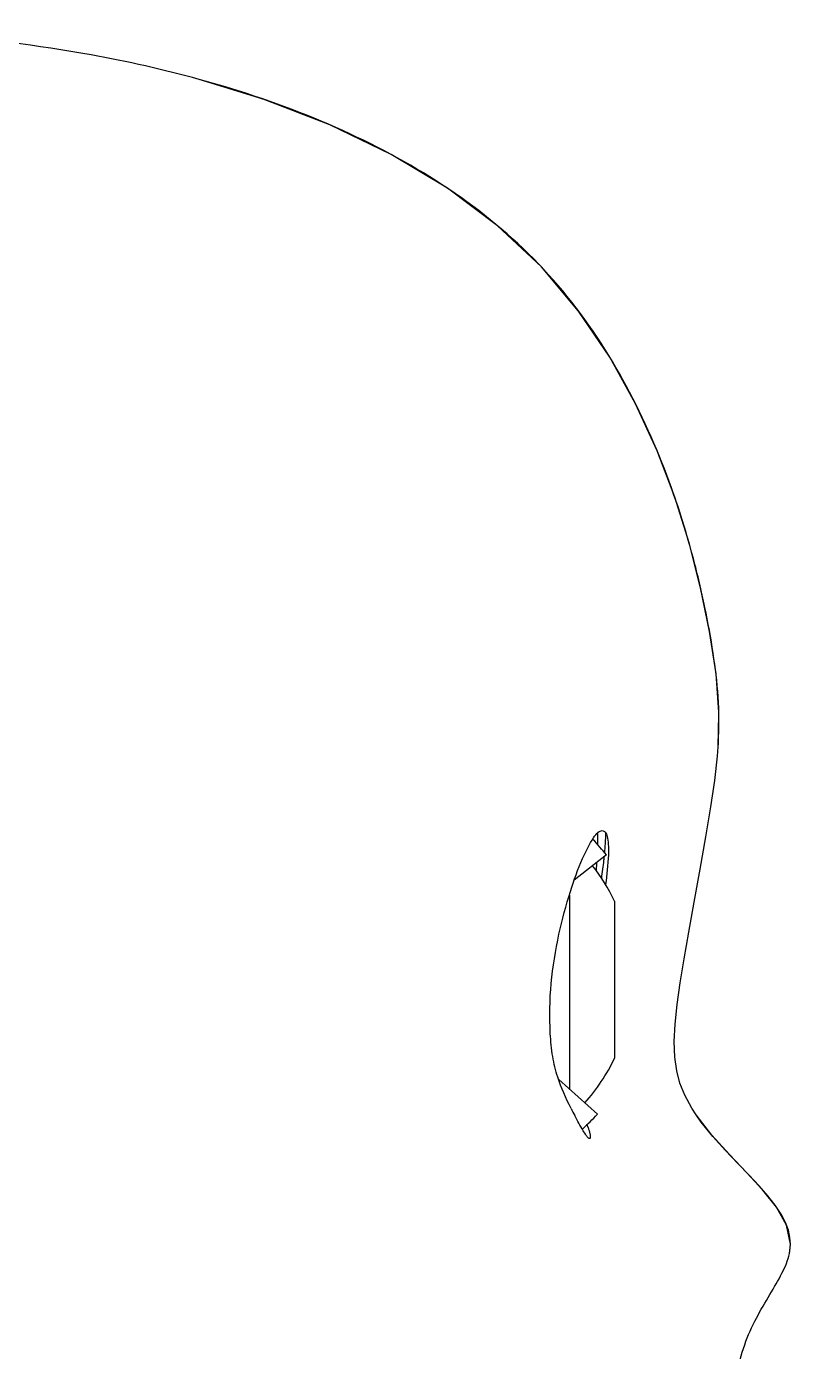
# Model space of a CAD drawing. Header units: millimetres. Extents: x 0 to 841, y 0 to 594.
# Drawn here: x 585.5 to 628.1, y 297.1 to 371 of the extents above; entities that cross this region are included whole.
import ezdxf

# ---------------------------------------------------------------- set-up
doc = ezdxf.new("R2010")
doc.units = ezdxf.units.MM
doc.header["$LTSCALE"] = 46.255
doc.layers.get('0').update_dxf_attribs({"linetype": 'CONTINUOUS'})
for name, color, linetype in [('3_ALL_AXES', 7, 'CONTINUOUS'), ('7_ALL_FEATURES', 7, 'CONTINUOUS'), ('AXIS', 7, 'CONTINUOUS')]:
    doc.layers.add(name, color=color, linetype=linetype)

msp = doc.modelspace()

# ---------------------------------------------------------------- linework, layer by layer
at = {"color": 7, "linetype": 'CONTINUOUS'}
for p, q in [((596.618, 367.597), (595.16, 368.018)), ((598.723, 366.918), (595.16, 368.018)), ((598.713, 366.921), (596.618, 367.597)), ((624.091, 330.788), (624.132, 332.587)), ((624.091, 330.788), (624.104, 330.999)), ((617.369, 325.349), (617.369, 325.295)), ((617.865, 324.756), (616.073, 323.356)), ((617.292, 323.983), (617.284, 323.895)), ((615.204, 312.243), (617.36, 310.302)), ((616.962, 309.007), (616.961, 309.005))]:
    msp.add_line(p, q, dxfattribs=at)
for points in [[(624.104, 330.999), (624.134, 332.715), (623.974, 334.87), (623.617, 337.213), (623.116, 339.666), (622.473, 342.167), (621.675, 344.707), (620.692, 347.296), (619.494, 349.915), (618.049, 352.529), (616.314, 355.096), (614.24, 357.561), (611.796, 359.855), (608.995, 361.949), (605.866, 363.827), (602.438, 365.483), (598.723, 366.918)], [(622.859, 310.27), (622.621, 310.641), (622.236, 311.356), (621.965, 312.029), (621.781, 312.722), (621.674, 313.486), (621.647, 314.349), (621.698, 315.326), (621.812, 316.416), (621.982, 317.621), (622.197, 318.955), (622.453, 320.449), (622.753, 322.134), (623.084, 323.957), (623.408, 325.77), (623.689, 327.443), (623.902, 328.914), (624.051, 330.262), (624.091, 330.788)], [(617.359, 325.964), (617.361, 325.94), (617.362, 325.904), (617.364, 325.867), (617.365, 325.829), (617.367, 325.79), (617.368, 325.751), (617.369, 325.71), (617.369, 325.669), (617.37, 325.626), (617.37, 325.583), (617.371, 325.538), (617.371, 325.492), (617.371, 325.446), (617.37, 325.398), (617.369, 325.349)], [(617.306, 324.147), (617.299, 324.066), (617.292, 323.983)], [(617.321, 324.331), (617.318, 324.303), (617.312, 324.226), (617.306, 324.147)], [(628.069, 302.526), (628.094, 302.662), (628.126, 303.05), (628.098, 303.429), (628.008, 303.824), (627.846, 304.253), (627.602, 304.72), (627.275, 305.217), (626.868, 305.74), (626.384, 306.297), (625.825, 306.895), (625.198, 307.545), (624.509, 308.265), (623.797, 309.055), (623.148, 309.863), (622.859, 310.27)], [(628.069, 302.526), (628.126, 303.058), (627.907, 304.11), (627.354, 305.105), (626.588, 306.068), (625.689, 307.037), (624.717, 308.045), (623.733, 309.13), (622.859, 310.27)]]:
    msp.add_lwpolyline(points, dxfattribs=at)
for centre, radius, start, end in [((606.911, 326.242), 10.93, 357.51362, 358.55212), ((596.964, 326.877), 20.897, 354.93095, 355.64609), ((577.062, 328.919), 40.905, 352.31356, 353.76015), ((586.149, 327.898), 31.761, 353.80994, 354.15576), ((592.756, 327.245), 25.121, 354.56697, 354.94233), ((639.866, 322.765), 26.874, 206.86476, 207.8297), ((609.162, 307.073), 8.072, 17.90343, 19.36193)]:
    msp.add_arc(centre, radius, start, end, dxfattribs=at)
for points, knots in [([(595.16, 368.018), (593.172, 368.565), (585.221, 370.34), (577.05, 370.851), (570.977, 370.967)], [0, 0, 0, 0, 0.253367, 1, 1, 1, 1]), ([(624.104, 330.999), (624.153, 331.862), (624.15, 333.542), (623.83, 336.066), (623.365, 338.636), (622.492, 342.339), (620.912, 347.136), (618.144, 352.754), (614.257, 357.92), (609.133, 362.108), (603.168, 365.345), (598.849, 366.924), (596.618, 367.597)], [0, 0, 0, 0, 0.052469, 0.101633, 0.154306, 0.210963, 0.332529, 0.460073, 0.5897, 0.721727, 0.858514, 1, 1, 1, 1]), ([(615.892, 310.621), (615.606, 311.187), (615.175, 312.123), (614.838, 313.547), (614.671, 315.297), (614.724, 317.595), (615.152, 320.247), (615.779, 322.574), (616.42, 324.372), (616.968, 325.485), (617.351, 325.996), (617.552, 326.123), (617.632, 326.117)], [0, 0, 0, 0, 0.116513, 0.188212, 0.267859, 0.438998, 0.609137, 0.760606, 0.880785, 0.960876, 0.985327, 1, 1, 1, 1]), ([(617.632, 326.117), (617.692, 326.119), (617.835, 326.025), (617.879, 325.878), (617.903, 325.793)], [0, 0, 0, 0, 0.403589, 1, 1, 1, 1]), ([(617.801, 325.29), (617.804, 325.332), (617.816, 325.491), (617.825, 325.65), (617.83, 325.768)], [0, 0, 0, 0, 0.259973, 1, 1, 1, 1]), ([(617.903, 325.793), (617.941, 325.653), (617.979, 325.308), (617.975, 324.409), (617.888, 323.657), (617.815, 323.106)], [0, 0, 0, 0, 0.161253, 0.382394, 1, 1, 1, 1]), ([(616.864, 308.97), (616.816, 309.011), (616.715, 309.145), (616.453, 309.556), (616.251, 309.934), (616.1, 310.219)], [0, 0, 0, 0, 0.128067, 0.339379, 1, 1, 1, 1]), ([(616.842, 309.555), (616.879, 309.441), (616.93, 309.263), (616.969, 309.075), (616.962, 309.007)], [0, 0, 0, 0, 0.635182, 1, 1, 1, 1]), ([(616.961, 309.005), (616.958, 308.982), (616.94, 308.918), (616.882, 308.955), (616.864, 308.97)], [0, 0, 0, 0, 0.485305, 1, 1, 1, 1]), ([(624.425, 290.224), (624.577, 291.471), (624.731, 293.329), (625.095, 295.743), (625.514, 297.424), (626.185, 298.908), (626.953, 300.199), (627.647, 301.355), (627.986, 302.143), (628.069, 302.526)], [0, 0, 0, 0, 0.289805, 0.430236, 0.563271, 0.688136, 0.80464, 0.909535, 1, 1, 1, 1])]:
    msp.add_open_spline(points, degree=3, knots=knots, dxfattribs=at)
at = {"layer": '3_ALL_AXES', "color": 7, "linetype": 'CONTINUOUS'}
for p, q in [((615.799, 322.523), (615.799, 311.707)), ((618.319, 322.18), (618.319, 313.43))]:
    msp.add_line(p, q, dxfattribs=at)
for start, end in [(25.26651, 38.2835), (317.91762, 334.73349)]:
    msp.add_arc((609.049, 317.805), 10.25, start, end, dxfattribs=at)
at = {"layer": '7_ALL_FEATURES', "color": 7, "linetype": 'CONTINUOUS'}
msp.add_line((615.799, 322.523), (615.799, 311.707), dxfattribs=at)
at = {"layer": 'AXIS', "color": 7, "linetype": 'CONTINUOUS'}
for start, end in [(38, 43.84209), (312.00343, 318)]:
    msp.add_arc((608.999, 317.83), 11.25, start, end, dxfattribs=at)

doc.saveas('drawing.dxf')
